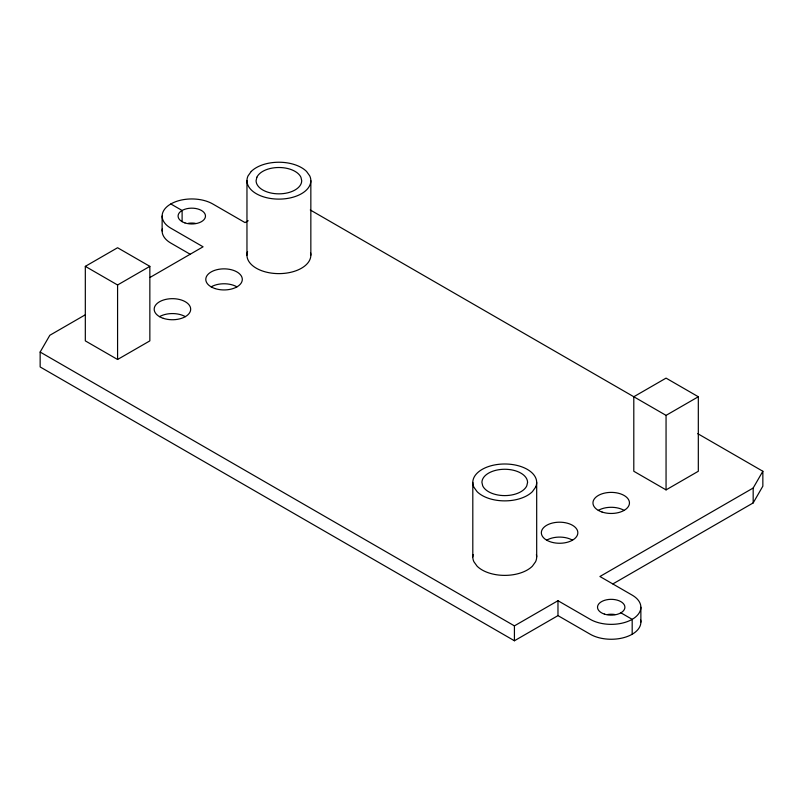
<?xml version="1.0" encoding="UTF-8"?>
<svg xmlns="http://www.w3.org/2000/svg" width="803" height="803" viewBox="0 0 803 803"><rect width="100%" height="100%" fill="white"/><g stroke="black" fill="none" stroke-linecap="round" stroke-linejoin="round"><path stroke-width="1.2" d="M640.613 619.906A29.661 17.124 0 0 1 624.332 637.492A29.661 17.124 0 0 1 590.245 634.25L557.975 615.62L514.422 640.764L40.15 366.951L40.15 352.045L49.826 335.283L85.439 314.716M632.182 634.25L632.182 619.344A29.661 17.124 0 0 0 632.182 595.133L599.921 576.504L753.174 488.023L762.85 471.261L697.737 433.66M612.87 583.922L753.174 502.929L762.85 486.156L762.85 471.261M85.319 266.355L117.579 247.736L149.85 266.355L149.85 340.873L117.579 359.493L85.319 340.873L85.319 266.355L117.579 284.985L149.85 266.355M150.201 277.336L203.079 246.802L170.818 228.172A29.661 17.124 0 0 1 170.818 203.962A29.661 17.124 0 0 1 212.755 203.962L245.025 222.592L248.207 220.745M310.279 209.974L666.058 415.372L698.319 396.752L698.319 471.261L666.058 489.89L633.798 471.261L633.798 396.752L666.058 378.123L698.319 396.752M40.15 352.045L514.422 625.868L557.975 600.714L590.245 619.344A29.661 17.124 0 0 0 632.182 619.344L620.89 612.819M170.818 203.962L182.11 210.476L182.11 221.658M190.17 254.25L170.818 243.078A29.661 17.124 0 0 1 162.387 228.735M753.174 488.023L753.174 502.929M666.058 415.372L666.058 489.89M640.874 607.239L640.874 622.134M557.975 600.714L557.975 615.62M536.685 482.432L536.685 556.941M514.422 625.868L514.422 640.764M472.806 482.432L472.806 556.941M310.841 180.675L310.841 255.183M246.963 180.675L246.963 255.183M162.126 216.067L162.126 230.973M117.579 284.985L117.579 359.493M310.56 252.774A31.939 18.439 0 0 1 277.848 273.612A31.939 18.439 0 0 1 247.575 251.58M473.077 554.532A31.939 18.439 0 0 0 473.89 561.719L477.082 566.165A31.939 18.439 0 0 0 532.399 566.165L535.591 561.719A31.939 18.439 0 0 0 536.404 554.532M546.682 540.178A18.248 10.539 0 0 0 577.216 535.45A18.248 10.539 0 0 0 554.863 522.552A18.248 10.539 0 0 0 546.682 540.178A18.248 10.539 0 0 1 572.499 540.178M211.149 286.852A18.248 10.539 0 0 1 236.955 286.852M159.526 316.653A18.248 10.539 0 0 1 185.332 316.653M598.305 510.377A18.248 10.539 0 0 1 624.122 510.377M607.67 614.506A13.691 7.9 0 0 1 614.757 614.506M188.243 223.334A13.691 7.9 0 0 1 195.33 223.334M256.86 177.262L256.087 180.675A22.815 13.169 0 0 0 278.902 193.844A22.815 13.169 0 0 0 301.717 180.675L300.934 177.262A22.815 13.169 0 0 0 278.902 167.506A22.815 13.169 0 0 0 256.86 177.262M527.561 482.432L526.778 485.845A22.815 13.169 0 0 1 504.746 495.602A22.815 13.169 0 0 1 482.703 485.845L481.93 482.432A22.815 13.169 0 0 1 504.746 469.263A22.815 13.169 0 0 1 527.561 482.432M251.239 171.451L248.047 175.897A31.939 18.439 0 0 0 278.902 199.114A31.939 18.439 0 0 0 309.747 175.897L306.555 171.451A31.939 18.439 0 0 0 251.239 171.451M535.591 487.21L532.399 491.657A31.939 18.439 0 0 1 477.082 491.657L473.89 487.21A31.939 18.439 0 0 1 504.746 463.993A31.939 18.439 0 0 1 535.591 487.21M184.941 222.913A13.691 7.9 0 0 0 205.478 216.067A13.691 7.9 0 0 0 184.941 209.222A13.691 7.9 0 0 0 184.941 222.913M604.368 614.084A13.691 7.9 0 0 0 624.905 607.239A13.691 7.9 0 0 0 604.368 600.393A13.691 7.9 0 0 0 604.368 614.084M163.3 318.329A18.248 10.539 0 0 0 190.682 309.205A18.248 10.539 0 0 0 163.3 300.081A18.248 10.539 0 0 0 163.3 318.329M214.923 288.528A18.248 10.539 0 0 0 242.305 279.404A18.248 10.539 0 0 0 214.923 270.27A18.248 10.539 0 0 0 214.923 288.528M602.089 512.053A18.248 10.539 0 0 0 629.462 502.929A18.248 10.539 0 0 0 602.089 493.795A18.248 10.539 0 0 0 602.089 512.053"/></g></svg>
